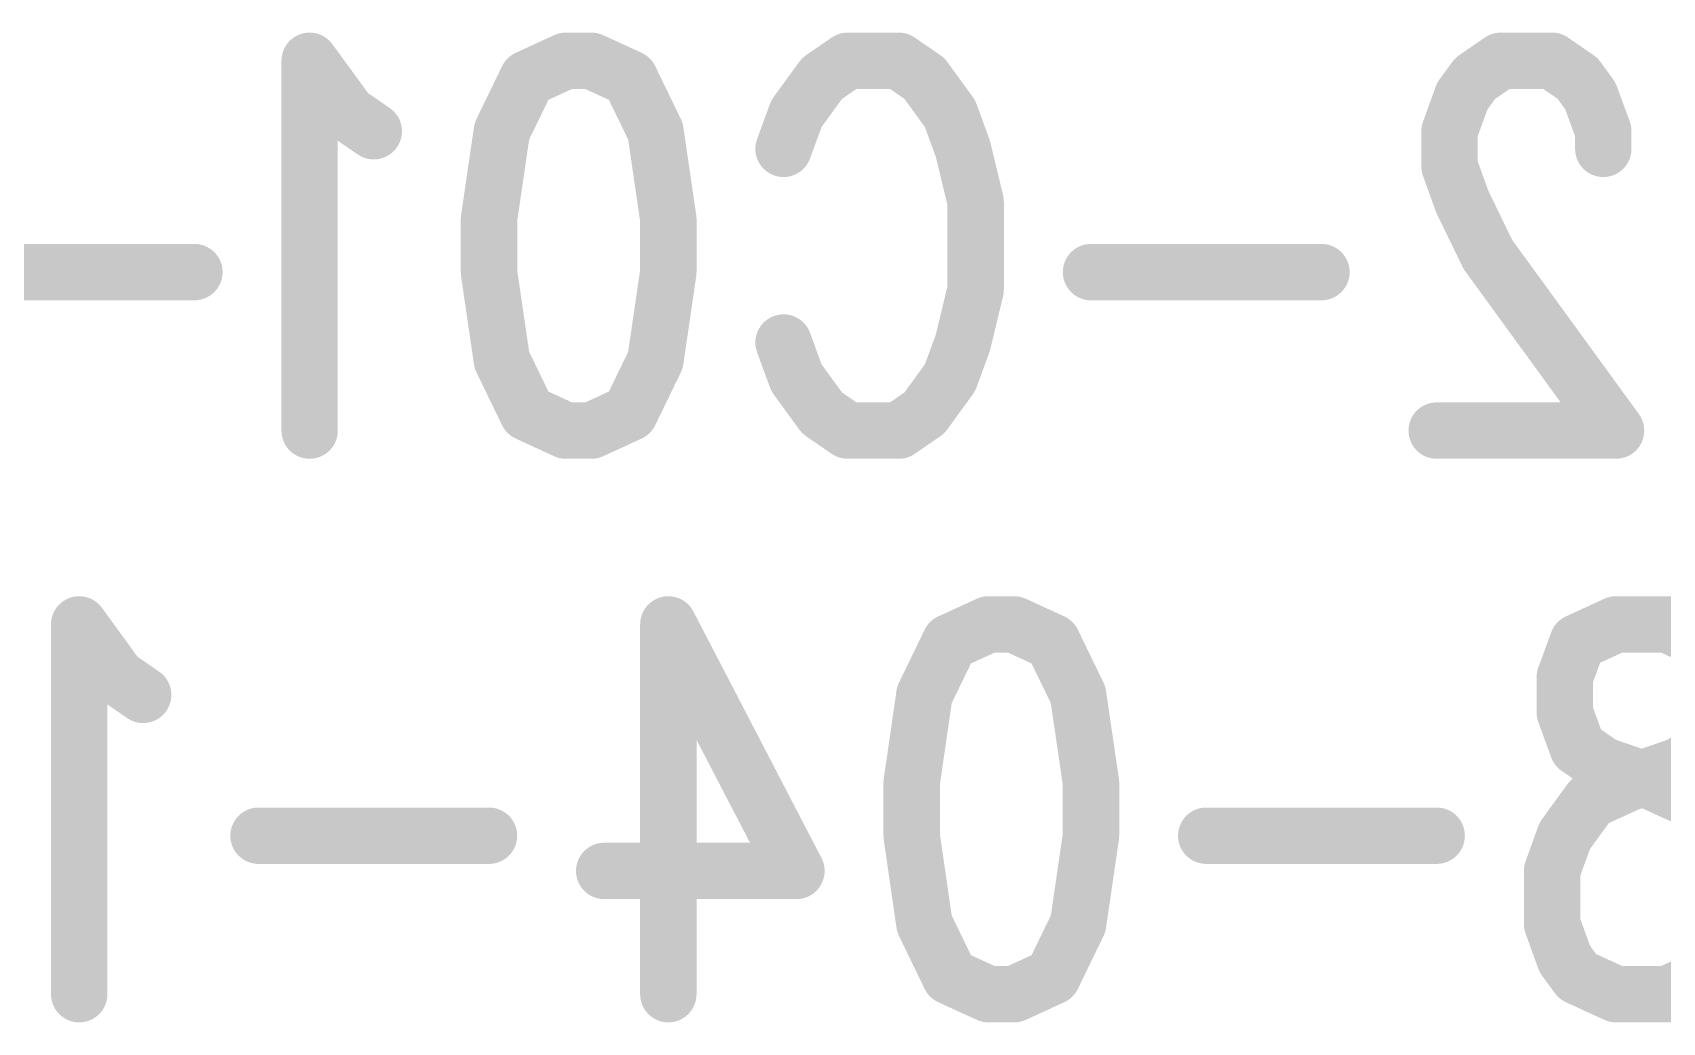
# Model space of a CAD drawing. Extents: x 100 to 126.1, y 98.7 to 170.
# Drawn here: x 105.872 to 108.764, y 118.184 to 119.941 of the extents above; entities that cross this region are included whole.
import ezdxf

# ---------------------------------------------------------------- set-up
doc = ezdxf.new("R2010")
doc.units = 0
doc.layers.get('0').update_dxf_attribs({"linetype": 'CONTINUOUS'})
doc.layers.add('SILK-BOTTOM_PHO', color=14, linetype='CONTINUOUS')

# ---------------------------------------------------------------- blocks, each defined once
blk = doc.blocks.new('ROUND_1')
at = {"const_width": 0.050038}
blk.add_lwpolyline([(-0.025018, 0, 1), (0.025018, 0, 1)], format="xyb", close=True, dxfattribs=at)

msp = doc.modelspace()

# ---------------------------------------------------------------- linework, layer by layer
at = {"layer": 'SILK-BOTTOM_PHO', "const_width": 0.100076}
for points in [[(106.431842, 119.796814), (106.363516, 119.89054)], [(106.363516, 119.89054), (106.363516, 119.234458)], [(106.750104, 119.859298), (106.818176, 119.89054)], [(106.818176, 119.89054), (106.863642, 119.89054)], [(106.863642, 119.89054), (106.931714, 119.859298)], [(107.272836, 119.859298), (107.318302, 119.89054)], [(107.318302, 119.89054), (107.40898, 119.89054)], [(107.40898, 119.89054), (107.454446, 119.859298)], [(108.477304, 119.89054), (108.431838, 119.859298)], [(108.568236, 119.89054), (108.477304, 119.89054)], [(108.613702, 119.859298), (108.568236, 119.89054)], [(106.704638, 119.765572), (106.750104, 119.859298)], [(106.931714, 119.859298), (106.97718, 119.765572)], [(107.22737, 119.796814), (107.272836, 119.859298)], [(107.454446, 119.859298), (107.499912, 119.796814)], [(108.431838, 119.859298), (108.408978, 119.828056)], [(108.636308, 119.828056), (108.613702, 119.859298)], [(108.408978, 119.828056), (108.386372, 119.765572)], [(108.659168, 119.765572), (108.636308, 119.828056)], [(106.477308, 119.765572), (106.431842, 119.796814)], [(107.20451, 119.73433), (107.22737, 119.796814)], [(107.499912, 119.796814), (107.522772, 119.73433)], [(106.681778, 119.609362), (106.704638, 119.765572)], [(106.97718, 119.765572), (107.00004, 119.609362)], [(108.386372, 119.765572), (108.386372, 119.703088)], [(108.659168, 119.73433), (108.659168, 119.765572)], [(107.522772, 119.73433), (107.545378, 119.640604)], [(108.386372, 119.703088), (108.408978, 119.640604)], [(107.545378, 119.640604), (107.545378, 119.484394)], [(108.408978, 119.640604), (108.454444, 119.546878)], [(106.681778, 119.515636), (106.681778, 119.609362)], [(107.00004, 119.609362), (107.00004, 119.515636)], [(108.454444, 119.546878), (108.681774, 119.234458)], [(106.159046, 119.515636), (105.750106, 119.515636)], [(106.704638, 119.359426), (106.681778, 119.515636)], [(107.00004, 119.515636), (106.97718, 119.359426)], [(108.159042, 119.515636), (107.750102, 119.515636)], [(107.545378, 119.484394), (107.522772, 119.390668)], [(107.22737, 119.328184), (107.20451, 119.390668)], [(107.522772, 119.390668), (107.499912, 119.328184)], [(106.750104, 119.2657), (106.704638, 119.359426)], [(106.97718, 119.359426), (106.931714, 119.2657)], [(107.272836, 119.2657), (107.22737, 119.328184)], [(107.499912, 119.328184), (107.454446, 119.2657)], [(106.818176, 119.234458), (106.750104, 119.2657)], [(106.931714, 119.2657), (106.863642, 119.234458)], [(107.318302, 119.234458), (107.272836, 119.2657)], [(107.454446, 119.2657), (107.40898, 119.234458)], [(106.863642, 119.234458), (106.818176, 119.234458)], [(107.40898, 119.234458), (107.318302, 119.234458)], [(108.681774, 119.234458), (108.363512, 119.234458)], [(106.022648, 118.796816), (105.954576, 118.890542)], [(105.954576, 118.890542), (105.954576, 118.23446)], [(107.00004, 118.890542), (107.22737, 118.453154)], [(107.00004, 118.890542), (107.00004, 118.23446)], [(107.499912, 118.8593), (107.568238, 118.890542)], [(107.568238, 118.890542), (107.613704, 118.890542)], [(107.613704, 118.890542), (107.681776, 118.8593)], [(108.613702, 118.8593), (108.681774, 118.890542)], [(108.681774, 118.890542), (108.772706, 118.890542)], [(108.772706, 118.890542), (108.841032, 118.8593)], [(107.454446, 118.765574), (107.499912, 118.8593)], [(107.681776, 118.8593), (107.727242, 118.765574)], [(108.590842, 118.796816), (108.613702, 118.8593)], [(106.068114, 118.765574), (106.022648, 118.796816)], [(108.590842, 118.734332), (108.590842, 118.796816)], [(107.43184, 118.609364), (107.454446, 118.765574)], [(107.727242, 118.765574), (107.750102, 118.609364)], [(108.613702, 118.671848), (108.590842, 118.734332)], [(108.659168, 118.640606), (108.613702, 118.671848)], [(108.841032, 118.671848), (108.795566, 118.640606)], [(108.7501, 118.609364), (108.659168, 118.640606)], [(108.795566, 118.640606), (108.704634, 118.609364)], [(107.43184, 118.515638), (107.43184, 118.609364)], [(107.750102, 118.609364), (107.750102, 118.515638)], [(108.704634, 118.609364), (108.636308, 118.578122)], [(108.818172, 118.578122), (108.7501, 118.609364)], [(108.636308, 118.578122), (108.590842, 118.515638)], [(106.681778, 118.515638), (106.272838, 118.515638)], [(107.454446, 118.359428), (107.43184, 118.515638)], [(107.750102, 118.515638), (107.727242, 118.359428)], [(108.363512, 118.515638), (107.954572, 118.515638)], [(108.590842, 118.515638), (108.568236, 118.453154)], [(107.22737, 118.453154), (106.886248, 118.453154)], [(108.568236, 118.453154), (108.568236, 118.359428)], [(107.499912, 118.265702), (107.454446, 118.359428)], [(107.727242, 118.359428), (107.681776, 118.265702)], [(108.568236, 118.359428), (108.590842, 118.296944)], [(108.590842, 118.296944), (108.613702, 118.265702)], [(107.568238, 118.23446), (107.499912, 118.265702)], [(107.681776, 118.265702), (107.613704, 118.23446)], [(108.613702, 118.265702), (108.681774, 118.23446)], [(108.772706, 118.23446), (108.841032, 118.265702)], [(107.613704, 118.23446), (107.568238, 118.23446)], [(108.681774, 118.23446), (108.772706, 118.23446)]]:
    msp.add_lwpolyline(points, dxfattribs=at)

# ---------------------------------------------------------------- block references
at = {"layer": 'SILK-BOTTOM_PHO'}
for p in [(106.363516, 119.89054), (106.818176, 119.89054), (106.863642, 119.89054), (106.863642, 119.89054), (107.318302, 119.89054), (107.40898, 119.89054), (108.477304, 119.89054), (108.568236, 119.89054), (106.750104, 119.859298), (106.931714, 119.859298), (107.272836, 119.859298), (107.454446, 119.859298), (108.431838, 119.859298), (108.613702, 119.859298), (108.408978, 119.828056), (108.636308, 119.828056), (106.431842, 119.796814), (107.22737, 119.796814), (107.499912, 119.796814), (106.477308, 119.765572), (106.704638, 119.765572), (106.97718, 119.765572), (108.386372, 119.765572), (108.659168, 119.765572), (107.20451, 119.73433), (107.522772, 119.73433), (108.659168, 119.73433), (108.386372, 119.703088), (107.545378, 119.640604), (108.408978, 119.640604), (106.681778, 119.609362), (107.00004, 119.609362), (108.454444, 119.546878), (106.159046, 119.515636), (106.681778, 119.515636), (107.00004, 119.515636), (107.750102, 119.515636), (108.159042, 119.515636), (107.545378, 119.484394), (107.20451, 119.390668), (107.522772, 119.390668), (106.704638, 119.359426), (106.97718, 119.359426), (107.22737, 119.328184), (107.499912, 119.328184), (106.750104, 119.2657), (106.931714, 119.2657), (107.272836, 119.2657), (107.454446, 119.2657), (106.363516, 119.234458), (106.818176, 119.234458), (106.863642, 119.234458), (107.318302, 119.234458), (107.40898, 119.234458), (108.363512, 119.234458), (108.681774, 119.234458), (105.954576, 118.890542), (107.00004, 118.890542), (107.00004, 118.890542), (107.568238, 118.890542), (107.613704, 118.890542), (107.613704, 118.890542), (108.681774, 118.890542), (108.772706, 118.890542), (108.772706, 118.890542), (107.499912, 118.8593), (107.681776, 118.8593), (108.613702, 118.8593), (106.022648, 118.796816), (108.590842, 118.796816), (106.068114, 118.765574), (107.454446, 118.765574), (107.727242, 118.765574), (108.590842, 118.734332), (108.613702, 118.671848), (108.659168, 118.640606), (108.795566, 118.640606), (107.43184, 118.609364), (107.750102, 118.609364), (108.704634, 118.609364), (108.7501, 118.609364), (108.636308, 118.578122), (106.272838, 118.515638), (106.681778, 118.515638), (107.43184, 118.515638), (107.750102, 118.515638), (107.954572, 118.515638), (108.363512, 118.515638), (108.590842, 118.515638), (106.886248, 118.453154), (107.22737, 118.453154), (108.568236, 118.453154), (107.454446, 118.359428), (107.727242, 118.359428), (108.568236, 118.359428), (108.590842, 118.296944), (107.499912, 118.265702), (107.681776, 118.265702), (108.613702, 118.265702), (105.954576, 118.23446), (107.00004, 118.23446), (107.568238, 118.23446), (107.613704, 118.23446), (108.681774, 118.23446), (108.772706, 118.23446)]:
    msp.add_blockref('ROUND_1', p, dxfattribs=at)

doc.saveas('drawing.dxf')
